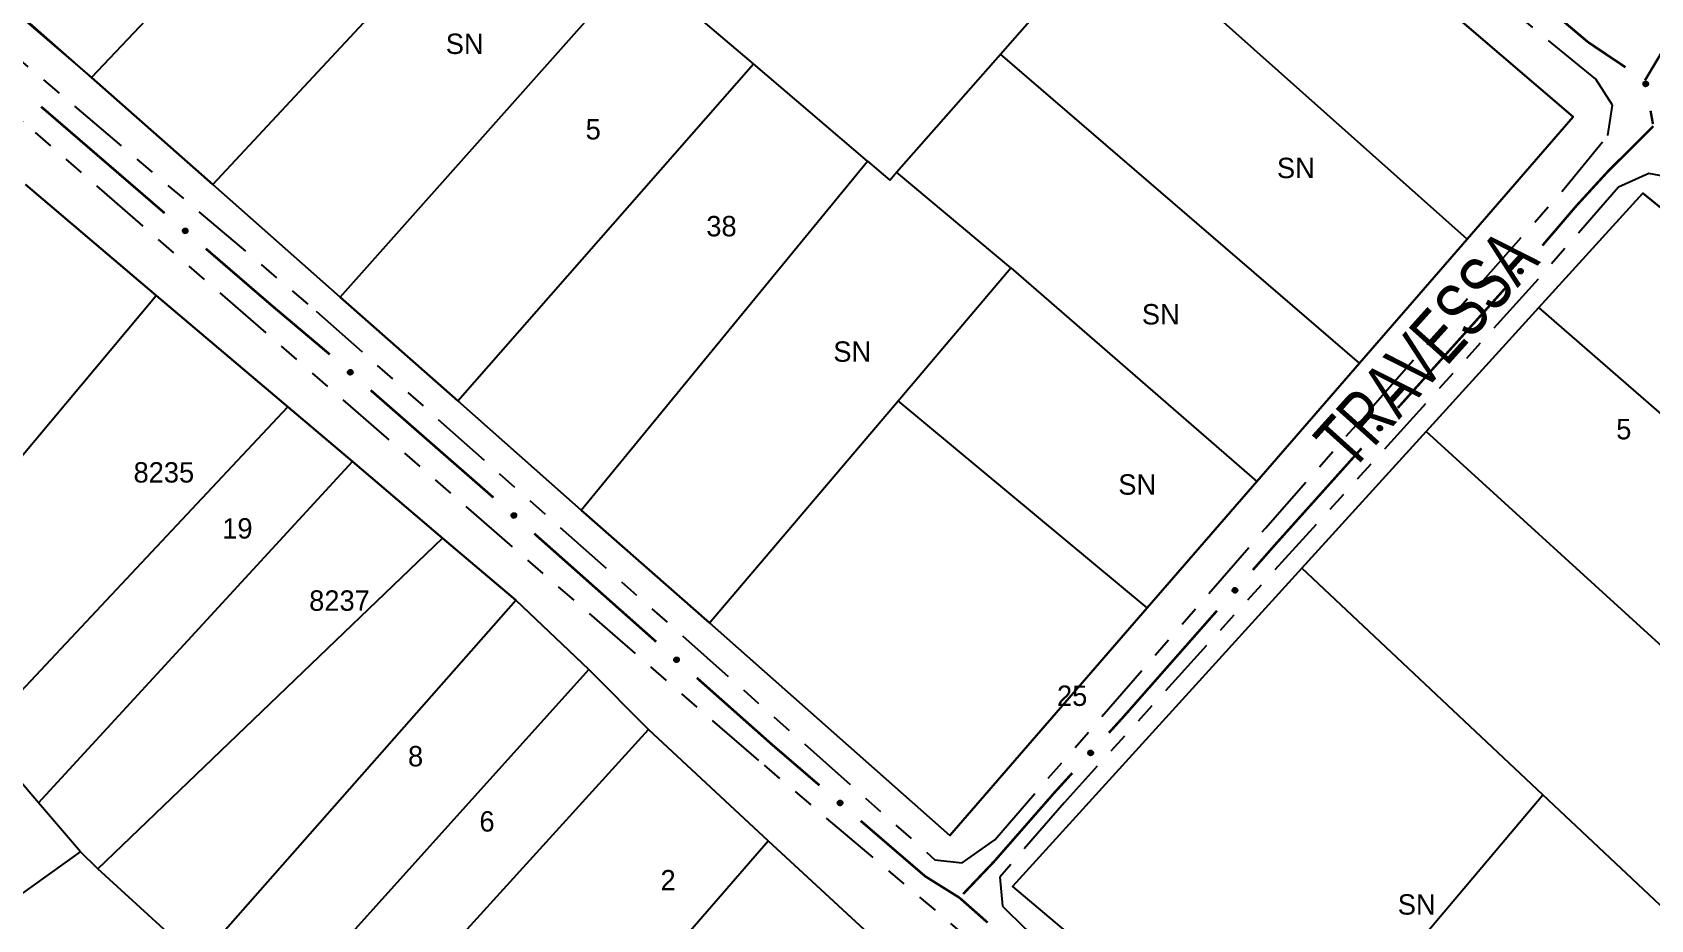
# Model space of a CAD drawing. Extents: x 204373 to 205952, y 4873300 to 4875179.
# Drawn here: x 205311.9 to 205431, y 4874235.3 to 4874300.6 of the extents above; entities that cross this region are included whole.
import ezdxf
from ezdxf.enums import TextEntityAlignment as Align

# ---------------------------------------------------------------- set-up
doc = ezdxf.new("R2010")
doc.units = 0
doc.header["$LTSCALE"] = 1.5
doc.header["$MEASUREMENT"] = 0
doc.linetypes.add('TRACO_25', pattern=[8, 3, -1, 1, -1, 1, -1])
for name, color, linetype in [('CD_MALHA_LOTES', 7, 'CONTINUOUS'), ('RU-QUADRA', 220, 'CONTINUOUS'), ('SV-EIXO-RUA-N-PAV', 6, 'CONTINUOUS'), ('SV-RUA-NAO-PAV', 7, 'CONTINUOUS'), ('SV-TXT-RUA-N-PAV', 7, 'CONTINUOUS'), ('Th_NmrPort', 1, 'CONTINUOUS')]:
    doc.layers.add(name, color=color, linetype=linetype)
doc.styles.add('ARIAL', font='ARIAL.SHX')

msp = doc.modelspace()

# ---------------------------------------------------------------- linework, layer by layer
at = {"layer": 'CD_MALHA_LOTES', "linetype": 'Continuous', "flags": 128}
for points in [[(205338.779874, 4874321.130098), (205316.221622, 4874297.287807)], [(205398.898314, 4874317.000835), (205425.275432, 4874294.390285), (205417.467213, 4874285.393532)], [(205325.137606, 4874289.418698), (205347.354293, 4874313.262847)], [(205383.113602, 4874299.017059), (205391.483737, 4874308.551869)], [(205417.467213, 4874285.393532), (205391.483737, 4874308.551869)], [(205316.221622, 4874297.287807), (205306.732393, 4874305.662854)], [(205334.530069, 4874281.129057), (205356.302621, 4874305.64603)], [(205364.939589, 4874298.294243), (205356.302621, 4874305.64603)], [(205375.477207, 4874290.318086), (205383.113602, 4874299.017059)], [(205409.547953, 4874276.268835), (205383.113602, 4874299.017059)], [(205343.171251, 4874273.502484), (205364.939589, 4874298.294243)], [(205373.335523, 4874291.147624), (205364.939589, 4874298.294243)], [(205325.137606, 4874289.418698), (205316.221622, 4874297.287807)], [(205352.266904, 4874265.448081), (205373.335523, 4874291.147624)], [(205373.335523, 4874291.147624), (205374.978066, 4874289.749491)], [(205374.978066, 4874289.749491), (205375.477207, 4874290.318086)], [(205383.883971, 4874283.296578), (205375.477207, 4874290.318086)], [(205311.355169, 4874289.412739), (205320.988712, 4874281.25119)], [(205334.530069, 4874281.129057), (205325.137606, 4874289.418698)], [(205422.733798, 4874280.362642), (205430.390427, 4874288.786116)], [(205430.390427, 4874288.786116), (205446.339677, 4874275.775341)], [(205417.467213, 4874285.393532), (205409.547953, 4874276.268835)], [(205375.596839, 4874273.506713), (205383.883971, 4874283.296578)], [(205383.883971, 4874283.296578), (205401.993611, 4874267.564603)], [(205300.893112, 4874257.269466), (205320.988712, 4874281.25119)], [(205320.988712, 4874281.25119), (205330.665301, 4874273.053172)], [(205343.171251, 4874273.502484), (205334.530069, 4874281.129057)], [(205414.438543, 4874271.23658), (205422.733798, 4874280.362642)], [(205438.574223, 4874266.599825), (205422.733798, 4874280.362642)], [(205409.547953, 4874276.268835), (205401.993611, 4874267.564603)], [(205308.026889, 4874248.938638), (205330.665301, 4874273.053172)], [(205330.665301, 4874273.053172), (205335.417503, 4874269.0271)], [(205352.266904, 4874265.448081), (205343.171251, 4874273.502484)], [(205361.691634, 4874257.156682), (205375.596839, 4874273.506713)], [(205393.921197, 4874258.26344), (205375.596839, 4874273.506713)], [(205405.302854, 4874261.185912), (205414.438543, 4874271.23658)], [(205432.979421, 4874254.376309), (205414.438543, 4874271.23658)], [(205312.315834, 4874243.930006), (205335.417503, 4874269.0271)], [(205335.417503, 4874269.0271), (205342.050094, 4874263.407961)], [(205401.993611, 4874267.564603), (205393.921197, 4874258.26344)], [(205361.691634, 4874257.156682), (205352.266904, 4874265.448081)], [(205316.685948, 4874239.07418), (205342.050094, 4874263.407961)], [(205342.050094, 4874263.407961), (205347.461027, 4874258.823812)], [(205405.302854, 4874261.185912), (205384.007155, 4874237.757355)], [(205423.035667, 4874244.511435), (205405.302854, 4874261.185912)], [(205324.058818, 4874232.318203), (205347.461027, 4874258.823812)], [(205347.461027, 4874258.823812), (205352.819188, 4874253.740429)], [(205393.921197, 4874258.26344), (205379.39787, 4874241.529433), (205361.691634, 4874257.156682)], [(205329.233176, 4874227.533693), (205352.819188, 4874253.740429)], [(205352.819188, 4874253.740429), (205357.215628, 4874249.309642)], [(205333.697583, 4874223.405646), (205357.215628, 4874249.309642)], [(205357.215628, 4874249.309642), (205366.008507, 4874241.135012)], [(205312.315834, 4874243.930006), (205309.829691, 4874246.833325)], [(205403.486525, 4874221.331145), (205423.035667, 4874244.511435)], [(205432.513536, 4874235.599228), (205423.035667, 4874244.511435)], [(205315.415102, 4874240.310679), (205312.315834, 4874243.930006)], [(205343.105404, 4874214.706633), (205366.008507, 4874241.135012)], [(205366.008507, 4874241.135012), (205384.04078, 4874224.476626)], [(205288.486541, 4874221.024703), (205315.415102, 4874240.310679)], [(205316.685948, 4874239.07418), (205315.415102, 4874240.310679)], [(205322.110317, 4874234.119899), (205316.685948, 4874239.07418)], [(205384.007155, 4874237.757355), (205403.486525, 4874221.331145)]]:
    msp.add_lwpolyline(points, dxfattribs=at)
at = {"layer": 'RU-QUADRA', "linetype": 'Continuous', "flags": 128}
for points in [[(205306.603703, 4874305.528191), (205316.221622, 4874297.287807), (205325.137606, 4874289.418698), (205334.530069, 4874281.129057), (205343.171251, 4874273.502484), (205352.266904, 4874265.448081), (205361.691634, 4874257.156682), (205379.39787, 4874241.529433), (205393.921197, 4874258.26344), (205401.993611, 4874267.564603), (205409.547953, 4874276.268835), (205417.467213, 4874285.393532), (205425.275432, 4874294.390285), (205398.898314, 4874317.000835), (205378.01354, 4874334.903331), (205353.550916, 4874355.872771), (205334.031047, 4874372.605265), (205320.658679, 4874384.068102), (205307.035437, 4874379.838561)], [(205384.04078, 4874224.476626), (205366.008507, 4874241.135012), (205357.215628, 4874249.309642), (205352.819188, 4874253.740429), (205347.461027, 4874258.823812), (205342.050094, 4874263.407961), (205335.417503, 4874269.0271), (205330.665301, 4874273.053172), (205320.988712, 4874281.25119), (205311.355169, 4874289.412739)]]:
    msp.add_lwpolyline(points, dxfattribs=at)
msp.add_lwpolyline([(205510.289089, 4874220.050149), (205485.82577, 4874241.694844), (205477.194549, 4874249.331589), (205471.980414, 4874253.94496), (205464.498904, 4874260.564463), (205458.742791, 4874265.657365), (205446.339677, 4874275.775341), (205430.390427, 4874288.786116), (205422.733798, 4874280.362642), (205414.438543, 4874271.23658), (205405.302854, 4874261.185912), (205384.007155, 4874237.757355), (205403.486525, 4874221.331145), (205413.036014, 4874213.278426), (205419.418702, 4874207.62716), (205428.307306, 4874199.757143), (205437.047907, 4874192.018169), (205463.981199, 4874168.171291), (205471.883533, 4874176.589562), (205480.151688, 4874185.397539), (205488.558932, 4874194.722405), (205497.147994, 4874204.248934), (205504.816006, 4874213.469163)], close=True, dxfattribs=at)
at = {"layer": 'SV-EIXO-RUA-N-PAV', "const_width": 0.18}
for points in [[(205419.728139, 4874305.492742), (205425.844721, 4874300.336442)], [(205425.844721, 4874300.336442), (205426.373047, 4874299.891062)], [(205432.483743, 4874300.323585), (205430.735793, 4874297.386845)], [(205426.373047, 4874299.891062), (205429.121128, 4874298.047837)], [(205430.735793, 4874297.386845), (205430.556276, 4874297.085238)], [(205312.504644, 4874295.144341), (205312.753886, 4874294.940021)], [(205312.753886, 4874294.940021), (205321.598988, 4874287.315509)], [(205430.96269, 4874294.84996), (205431.141575, 4874293.86609)], [(205431.168456, 4874293.718248), (205428.338208, 4874290.891643)], [(205428.338208, 4874290.891643), (205427.789207, 4874290.343349)], [(205427.789207, 4874290.343349), (205425.610607, 4874287.966694)], [(205425.494101, 4874287.839597), (205423.006616, 4874284.930504)], [(205425.610607, 4874287.966694), (205425.494101, 4874287.839597)], [(205324.628725, 4874284.703864), (205329.173331, 4874280.786396)], [(205420.379825, 4874281.914247), (205412.365129, 4874272.983141)], [(205329.173331, 4874280.786396), (205329.457959, 4874280.541046)], [(205329.457959, 4874280.541046), (205332.993025, 4874277.559983)], [(205332.993025, 4874277.559983), (205333.689237, 4874276.972879)], [(205333.689237, 4874276.972879), (205333.75645, 4874276.914107)], [(205336.767624, 4874274.28108), (205345.801146, 4874266.382)], [(205409.693563, 4874270.006106), (205403.682541, 4874263.307777)], [(205348.802533, 4874263.737861), (205357.778833, 4874255.773814)], [(205403.682541, 4874263.307777), (205403.44717, 4874263.045494)], [(205403.44717, 4874263.045494), (205401.696529, 4874261.059292)], [(205399.051648, 4874258.058525), (205392.439446, 4874250.556607)], [(205360.770933, 4874253.119132), (205366.007107, 4874248.473438)], [(205392.075961, 4874250.144214), (205391.099046, 4874249.07232)], [(205392.439446, 4874250.556607), (205392.075961, 4874250.144214)], [(205366.007107, 4874248.473438), (205366.307966, 4874248.206507)], [(205366.307966, 4874248.206507), (205369.794044, 4874245.208676)], [(205387.731028, 4874245.376856), (205387.068457, 4874244.649868)], [(205388.404631, 4874246.115949), (205387.731028, 4874245.376856)], [(205387.068457, 4874244.649868), (205383.106644, 4874240.122082)], [(205372.826868, 4874242.600616), (205377.376105, 4874238.688527)], [(205382.68689, 4874239.642364), (205380.367806, 4874237.207473)], [(205383.106644, 4874240.122082), (205382.68689, 4874239.642364)], [(205377.376105, 4874238.688527), (205377.580847, 4874238.512461)], [(205377.580847, 4874238.512461), (205379.895853, 4874237.065582)], [(205379.895853, 4874237.065582), (205380.106983, 4874236.933626)], [(205380.106983, 4874236.933626), (205382.168803, 4874235.112351)]]:
    msp.add_lwpolyline(points, dxfattribs=at)
at = {"layer": 'SV-EIXO-RUA-N-PAV'}
for points in [[(205430.687522, 4874296.978754), (205430.728124, 4874296.951488), (205430.757444, 4874296.919751), (205430.77428, 4874296.886242), (205430.781437, 4874296.852752), (205430.784899, 4874296.817665), (205430.780585, 4874296.781521), (205430.766911, 4874296.742465), (205430.739845, 4874296.701543), (205430.705359, 4874296.673644), (205430.673391, 4874296.655381), (205430.638899, 4874296.645908), (205430.604758, 4874296.643115), (205430.567361, 4874296.648838), (205430.527917, 4874296.663082), (205430.487427, 4874296.691294), (205430.458895, 4874296.722605), (205430.443462, 4874296.755444), (205430.434158, 4874296.79018), (205430.431053, 4874296.826043), (205430.435492, 4874296.861499), (205430.449905, 4874296.901187), (205430.478279, 4874296.940781), (205430.509184, 4874296.969595), (205430.541797, 4874296.985485), (205430.576201, 4874296.993875), (205430.611351, 4874296.997775), (205430.647865, 4874296.994952), (205430.687522, 4874296.978754)], [(205323.076901, 4874286.186876), (205323.125619, 4874286.191181), (205323.168371, 4874286.18492), (205323.202525, 4874286.169434), (205323.229137, 4874286.14788), (205323.25388, 4874286.122763), (205323.273238, 4874286.091936), (205323.287145, 4874286.052962), (205323.291807, 4874286.004121), (205323.282514, 4874285.960748), (205323.269123, 4874285.926452), (205323.248246, 4874285.897408), (205323.223443, 4874285.87378), (205323.190757, 4874285.854731), (205323.151123, 4874285.841023), (205323.101898, 4874285.837524), (205323.060028, 4874285.84395), (205323.027386, 4874285.859796), (205322.99832, 4874285.88097), (205322.973367, 4874285.906915), (205322.954539, 4874285.937285), (205322.94081, 4874285.977215), (205322.938, 4874286.025846), (205322.943932, 4874286.06768), (205322.959316, 4874286.100535), (205322.980806, 4874286.128682), (205323.005696, 4874286.153804), (205323.035874, 4874286.174554), (205323.076901, 4874286.186876)], [(205421.56862, 4874283.074152), (205421.571953, 4874283.025357), (205421.56484, 4874282.982739), (205421.548676, 4874282.948901), (205421.526595, 4874282.922724), (205421.500989, 4874282.898487), (205421.469783, 4874282.879748), (205421.430539, 4874282.866621), (205421.381615, 4874282.862934), (205421.338436, 4874282.873091), (205421.304413, 4874282.887163), (205421.275791, 4874282.908615), (205421.252664, 4874282.933885), (205421.23427, 4874282.966944), (205421.221356, 4874283.006844), (205421.218839, 4874283.056129), (205421.2261, 4874283.097862), (205421.242594, 4874283.130182), (205421.264343, 4874283.158819), (205421.290781, 4874283.18325), (205421.32152, 4874283.201468), (205421.361716, 4874283.214399), (205421.410393, 4874283.216238), (205421.4521, 4874283.209472), (205421.484642, 4874283.193436), (205421.512355, 4874283.171389), (205421.536976, 4874283.146002), (205421.557119, 4874283.115417), (205421.56862, 4874283.074152)], [(205335.226336, 4874275.77504), (205335.275084, 4874275.779001), (205335.31779, 4874275.772436), (205335.351833, 4874275.756709), (205335.378293, 4874275.734968), (205335.402857, 4874275.709676), (205335.421996, 4874275.678713), (205335.435627, 4874275.639642), (205335.439943, 4874275.590769), (205335.430343, 4874275.547462), (205335.41671, 4874275.513262), (205335.395628, 4874275.484366), (205335.370659, 4874275.460915), (205335.337838, 4874275.442098), (205335.298109, 4874275.428671), (205335.24886, 4874275.42552), (205335.207036, 4874275.432243), (205335.174508, 4874275.448319), (205335.145592, 4874275.469698), (205335.120824, 4874275.495819), (205335.102211, 4874275.526322), (205335.088764, 4874275.566348), (205335.086299, 4874275.614997), (205335.092527, 4874275.656788), (205335.108143, 4874275.689534), (205335.129832, 4874275.717528), (205335.154899, 4874275.742473), (205335.185223, 4874275.763009), (205335.226336, 4874275.77504)], [(205411.207237, 4874271.528037), (205411.21057, 4874271.479242), (205411.203457, 4874271.436624), (205411.187293, 4874271.402786), (205411.165212, 4874271.376609), (205411.139607, 4874271.352373), (205411.1084, 4874271.333633), (205411.069156, 4874271.320506), (205411.020232, 4874271.316819), (205410.977053, 4874271.326976), (205410.94303, 4874271.341048), (205410.914408, 4874271.362501), (205410.891281, 4874271.38777), (205410.872887, 4874271.420829), (205410.859973, 4874271.460729), (205410.857456, 4874271.510014), (205410.864717, 4874271.551748), (205410.881211, 4874271.584067), (205410.90296, 4874271.612705), (205410.929398, 4874271.637135), (205410.960137, 4874271.655353), (205411.000333, 4874271.668284), (205411.04901, 4874271.670123), (205411.090717, 4874271.663357), (205411.12326, 4874271.647321), (205411.150972, 4874271.625274), (205411.175593, 4874271.599887), (205411.195736, 4874271.569302), (205411.207237, 4874271.528037)], [(205347.272064, 4874265.242902), (205347.320839, 4874265.246511), (205347.363497, 4874265.239638), (205347.397426, 4874265.223666), (205347.423727, 4874265.201734), (205347.448108, 4874265.176266), (205347.467024, 4874265.145165), (205347.480373, 4874265.105997), (205347.484336, 4874265.057094), (205347.474424, 4874265.013858), (205347.460545, 4874264.979757), (205347.439254, 4874264.951014), (205347.414116, 4874264.927744), (205347.381161, 4874264.909164), (205347.341336, 4874264.896024), (205347.292066, 4874264.893228), (205347.250291, 4874264.900253), (205347.217879, 4874264.916563), (205347.189119, 4874264.93815), (205347.16454, 4874264.96445), (205347.146147, 4874264.995085), (205347.13299, 4874265.035207), (205347.130875, 4874265.083873), (205347.137405, 4874265.125618), (205347.153257, 4874265.158251), (205347.175147, 4874265.186087), (205347.200394, 4874265.210851), (205347.230865, 4874265.231168), (205347.272064, 4874265.242902)], [(205400.551675, 4874259.593909), (205400.555443, 4874259.545146), (205400.54871, 4874259.502466), (205400.532849, 4874259.468485), (205400.511003, 4874259.442112), (205400.485615, 4874259.417648), (205400.454576, 4874259.39863), (205400.415452, 4874259.385154), (205400.366562, 4874259.38103), (205400.323294, 4874259.390801), (205400.289148, 4874259.404569), (205400.260335, 4874259.425765), (205400.236983, 4874259.450827), (205400.218295, 4874259.483721), (205400.205025, 4874259.523503), (205400.202068, 4874259.572764), (205400.208956, 4874259.614561), (205400.225161, 4874259.647026), (205400.246653, 4874259.675857), (205400.272872, 4874259.700522), (205400.303448, 4874259.719014), (205400.343526, 4874259.732303), (205400.392185, 4874259.734577), (205400.433951, 4874259.728183), (205400.466635, 4874259.712439), (205400.494543, 4874259.69064), (205400.51939, 4874259.665474), (205400.539806, 4874259.635069), (205400.551675, 4874259.593909)], [(205359.240463, 4874254.624173), (205359.289238, 4874254.627781), (205359.331896, 4874254.620909), (205359.365825, 4874254.604937), (205359.392127, 4874254.583005), (205359.416508, 4874254.557537), (205359.435424, 4874254.526436), (205359.448772, 4874254.487268), (205359.452736, 4874254.438365), (205359.442823, 4874254.395129), (205359.428944, 4874254.361028), (205359.407654, 4874254.332285), (205359.382516, 4874254.309015), (205359.349561, 4874254.290434), (205359.309735, 4874254.277294), (205359.260465, 4874254.274499), (205359.218691, 4874254.281523), (205359.186279, 4874254.297834), (205359.157519, 4874254.319421), (205359.132939, 4874254.34572), (205359.114547, 4874254.376356), (205359.101389, 4874254.416478), (205359.099275, 4874254.465144), (205359.105805, 4874254.506889), (205359.121656, 4874254.539521), (205359.143546, 4874254.567358), (205359.168793, 4874254.592122), (205359.199265, 4874254.612438), (205359.240463, 4874254.624173)], [(205389.929982, 4874247.626177), (205389.932939, 4874247.577358), (205389.925497, 4874247.534796), (205389.909073, 4874247.501083), (205389.886792, 4874247.475077), (205389.861, 4874247.451039), (205389.82965, 4874247.43254), (205389.790306, 4874247.419716), (205389.741355, 4874247.416406), (205389.698255, 4874247.426895), (205389.664342, 4874247.441228), (205389.635887, 4874247.462901), (205389.612954, 4874247.488347), (205389.594816, 4874247.521548), (205389.582209, 4874247.561545), (205389.580072, 4874247.610848), (205389.587654, 4874247.652525), (205389.604396, 4874247.684716), (205389.626365, 4874247.713185), (205389.652991, 4874247.737411), (205389.683869, 4874247.755393), (205389.724164, 4874247.768013), (205389.772854, 4874247.769477), (205389.814507, 4874247.76239), (205389.846925, 4874247.746104), (205389.874467, 4874247.723844), (205389.898892, 4874247.698269), (205389.918799, 4874247.667529), (205389.929982, 4874247.626177)], [(205371.273291, 4874244.081792), (205371.322004, 4874244.086155), (205371.364763, 4874244.079943), (205371.398935, 4874244.064498), (205371.425573, 4874244.042976), (205371.450345, 4874244.017888), (205371.46974, 4874243.987084), (205371.483693, 4874243.948127), (205371.488413, 4874243.899291), (205371.479171, 4874243.855907), (205371.465821, 4874243.821595), (205371.444978, 4874243.792526), (205371.420204, 4874243.76887), (205371.38754, 4874243.749781), (205371.347922, 4874243.736027), (205371.298702, 4874243.732469), (205371.256824, 4874243.738846), (205371.224163, 4874243.754654), (205371.195072, 4874243.775793), (205371.170089, 4874243.801708), (205371.151225, 4874243.832056), (205371.137448, 4874243.87197), (205371.13458, 4874243.920597), (205371.140463, 4874243.962438), (205371.155808, 4874243.995312), (205371.177264, 4874244.023484), (205371.202125, 4874244.048636), (205371.232278, 4874244.069421), (205371.273291, 4874244.081792)]]:
    msp.add_lwpolyline(points, close=True, dxfattribs=at)
for points in [[(205430.431053, 4874296.826043), (205430.458895, 4874296.722605)], [(205430.434674, 4874296.839614), (205430.471532, 4874296.713174)], [(205430.435492, 4874296.861499), (205430.487427, 4874296.691294)], [(205430.446024, 4874296.87635), (205430.505827, 4874296.684737)], [(205430.449905, 4874296.901187), (205430.527917, 4874296.663082)], [(205430.466284, 4874296.91748), (205430.546591, 4874296.658863)], [(205430.478279, 4874296.940781), (205430.567361, 4874296.648838)], [(205430.493134, 4874296.952874), (205430.584181, 4874296.650442)], [(205430.509184, 4874296.969595), (205430.604758, 4874296.643115)], [(205430.525355, 4874296.973988), (205430.620795, 4874296.647391)], [(205430.541797, 4874296.985485), (205430.638899, 4874296.645908)], [(205430.559039, 4874296.987047), (205430.653259, 4874296.651907)], [(205430.576201, 4874296.993875), (205430.673391, 4874296.655381)], [(205430.595531, 4874296.992295), (205430.690239, 4874296.669725)], [(205430.611351, 4874296.997775), (205430.705359, 4874296.673644)], [(205430.630315, 4874296.991684), (205430.722216, 4874296.692182)], [(205430.647865, 4874296.994952), (205430.739845, 4874296.701543)], [(205430.666074, 4874296.985704), (205430.750897, 4874296.725135)], [(205430.687522, 4874296.978754), (205430.766911, 4874296.742465)], [(205430.709035, 4874296.963003), (205430.772011, 4874296.769193)], [(205430.728124, 4874296.951488), (205430.780585, 4874296.781521)], [(205430.744916, 4874296.933468), (205430.780188, 4874296.808126)], [(205430.757444, 4874296.919751), (205430.784899, 4874296.817665)], [(205322.938, 4874286.025846), (205323.190757, 4874285.854731)], [(205322.94081, 4874285.977215), (205323.151123, 4874285.841023)], [(205322.941956, 4874286.044587), (205323.202833, 4874285.866549)], [(205322.943312, 4874286.000182), (205323.1683, 4874285.849477)], [(205322.943932, 4874286.06768), (205323.223443, 4874285.87378)], [(205322.953399, 4874285.955457), (205323.120332, 4874285.843987)], [(205322.953751, 4874286.081259), (205323.233231, 4874285.887185)], [(205322.954539, 4874285.937285), (205323.101898, 4874285.837524)], [(205322.959316, 4874286.100535), (205323.248246, 4874285.897408)], [(205322.967656, 4874285.919748), (205323.075784, 4874285.844556)], [(205322.971747, 4874286.112585), (205323.255647, 4874285.911099)], [(205322.980806, 4874286.128682), (205323.269123, 4874285.926452)], [(205322.996835, 4874286.1396), (205323.273215, 4874285.948198)], [(205323.005696, 4874286.153804), (205323.282514, 4874285.960748)], [(205323.024275, 4874286.160984), (205323.283976, 4874285.985761)], [(205323.035874, 4874286.174554), (205323.291807, 4874286.004121)], [(205323.05585, 4874286.178804), (205323.285578, 4874286.029418)], [(205323.076901, 4874286.186876), (205323.287145, 4874286.052962)], [(205323.103533, 4874286.188143), (205323.274315, 4874286.076959)], [(205323.125619, 4874286.191181), (205323.273238, 4874286.091936)], [(205323.150005, 4874286.187717), (205323.256209, 4874286.112382)], [(205323.168371, 4874286.18492), (205323.25388, 4874286.122763)], [(205322.973367, 4874285.906915), (205323.060028, 4874285.84395)], [(205421.32152, 4874283.201468), (205421.218839, 4874283.056129)], [(205421.361716, 4874283.214399), (205421.221356, 4874283.006844)], [(205421.339711, 4874283.202246), (205421.224933, 4874283.03757)], [(205421.290781, 4874283.18325), (205421.2261, 4874283.097862)], [(205421.303725, 4874283.188704), (205421.22639, 4874283.082097)], [(205421.384628, 4874283.211439), (205421.229465, 4874282.989501)], [(205421.410393, 4874283.216238), (205421.23427, 4874282.966944)], [(205421.429052, 4874283.211909), (205421.245845, 4874282.954635)], [(205421.4521, 4874283.209472), (205421.252664, 4874282.933885)], [(205421.465481, 4874283.199385), (205421.26587, 4874282.923831)], [(205421.484642, 4874283.193436), (205421.275791, 4874282.908615)], [(205421.496442, 4874283.180767), (205421.289332, 4874282.900943)], [(205421.512355, 4874283.171389), (205421.304413, 4874282.887163)], [(205421.522951, 4874283.155145), (205421.326074, 4874282.882638)], [(205421.536976, 4874283.146002), (205421.338436, 4874282.873091)], [(205421.543783, 4874283.127283), (205421.363415, 4874282.87113)], [(205421.557119, 4874283.115417), (205421.381615, 4874282.862934)], [(205421.56097, 4874283.09536), (205421.407031, 4874282.868657)], [(205421.56862, 4874283.074152), (205421.430539, 4874282.866621)], [(205421.569356, 4874283.047499), (205421.454787, 4874282.87897)], [(205421.571953, 4874283.025357), (205421.469783, 4874282.879748)], [(205421.568003, 4874283.001045), (205421.490564, 4874282.896365)], [(205421.56484, 4874282.982739), (205421.500989, 4874282.898487)], [(205335.086299, 4874275.614997), (205335.337838, 4874275.442098)], [(205335.088764, 4874275.566348), (205335.298109, 4874275.428671)], [(205335.090387, 4874275.63371), (205335.349998, 4874275.45383)], [(205335.091429, 4874275.589297), (205335.315345, 4874275.437003)], [(205335.092527, 4874275.656788), (205335.370659, 4874275.460915)], [(205335.101199, 4874275.544501), (205335.267339, 4874275.431853)], [(205335.102211, 4874275.526322), (205335.24886, 4874275.42552)], [(205335.102442, 4874275.670298), (205335.380541, 4874275.47425)], [(205335.108143, 4874275.689534), (205335.395628, 4874275.484366)], [(205335.115203, 4874275.508692), (205335.222796, 4874275.432736)], [(205335.120659, 4874275.701496), (205335.403126, 4874275.498004)], [(205335.120824, 4874275.495819), (205335.207036, 4874275.432243)], [(205335.129832, 4874275.717528), (205335.41671, 4874275.513262)], [(205335.145938, 4874275.728332), (205335.420956, 4874275.534979)], [(205335.154899, 4874275.742473), (205335.430343, 4874275.547462)], [(205335.173529, 4874275.749521), (205335.431983, 4874275.572465)], [(205335.185223, 4874275.763009), (205335.439943, 4874275.590769)], [(205335.205229, 4874275.767117), (205335.433894, 4874275.616109)], [(205335.226336, 4874275.77504), (205335.435627, 4874275.639642)], [(205335.252977, 4874275.776119), (205335.422967, 4874275.663728)], [(205335.275084, 4874275.779001), (205335.421996, 4874275.678713)], [(205335.299445, 4874275.775364), (205335.405113, 4874275.699279)], [(205335.31779, 4874275.772436), (205335.402857, 4874275.709676)], [(205410.960137, 4874271.655353), (205410.857456, 4874271.510014)], [(205411.000333, 4874271.668284), (205410.859973, 4874271.460729)], [(205410.978328, 4874271.656131), (205410.86355, 4874271.491455)], [(205410.929398, 4874271.637135), (205410.864717, 4874271.551748)], [(205410.942342, 4874271.64259), (205410.865007, 4874271.535982)], [(205411.023245, 4874271.665324), (205410.868082, 4874271.443387)], [(205411.04901, 4874271.670123), (205410.872887, 4874271.420829)], [(205411.067669, 4874271.665794), (205410.884462, 4874271.40852)], [(205411.090717, 4874271.663357), (205410.891281, 4874271.38777)], [(205411.104098, 4874271.65327), (205410.904487, 4874271.377716)], [(205411.12326, 4874271.647321), (205410.914408, 4874271.362501)], [(205411.135059, 4874271.634652), (205410.927949, 4874271.354828)], [(205411.150972, 4874271.625274), (205410.94303, 4874271.341048)], [(205411.161568, 4874271.60903), (205410.964691, 4874271.336523)], [(205411.175593, 4874271.599887), (205410.977053, 4874271.326976)], [(205411.1824, 4874271.581169), (205411.002032, 4874271.325015)], [(205411.195736, 4874271.569302), (205411.020232, 4874271.316819)], [(205411.199587, 4874271.549245), (205411.045648, 4874271.322542)], [(205411.207237, 4874271.528037), (205411.069156, 4874271.320506)], [(205411.207973, 4874271.501385), (205411.093404, 4874271.332855)], [(205411.21057, 4874271.479242), (205411.1084, 4874271.333633)], [(205411.20662, 4874271.45493), (205411.129181, 4874271.35025)], [(205411.203457, 4874271.436624), (205411.139607, 4874271.352373)], [(205347.130875, 4874265.083873), (205347.381161, 4874264.909164)], [(205347.13299, 4874265.035207), (205347.341336, 4874264.896024)], [(205347.135099, 4874265.102556), (205347.393405, 4874264.920808)], [(205347.13582, 4874265.058136), (205347.358632, 4874264.904231)], [(205347.137405, 4874265.125618), (205347.414116, 4874264.927744)], [(205347.145267, 4874265.013271), (205347.310589, 4874264.899427)], [(205347.146147, 4874264.995085), (205347.292066, 4874264.893228)], [(205347.147417, 4874265.139056), (205347.424095, 4874264.941007)], [(205347.153257, 4874265.158251), (205347.439254, 4874264.951014)], [(205347.159012, 4874264.977363), (205347.266055, 4874264.900633)], [(205347.16454, 4874264.96445), (205347.250291, 4874264.900253)], [(205347.165859, 4874265.170122), (205347.44685, 4874264.964598)], [(205347.175147, 4874265.186087), (205347.460545, 4874264.979757)], [(205347.19133, 4874265.196775), (205347.464947, 4874265.001443)], [(205347.200394, 4874265.210851), (205347.474424, 4874265.013858)], [(205347.219074, 4874265.217765), (205347.476244, 4874265.038848)], [(205347.230865, 4874265.231168), (205347.484336, 4874265.057094)], [(205347.2509, 4874265.235132), (205347.47847, 4874265.082477)], [(205347.272064, 4874265.242902), (205347.480373, 4874265.105997)], [(205347.298712, 4874265.243788), (205347.467887, 4874265.130174)], [(205347.320839, 4874265.246511), (205347.467024, 4874265.145165)], [(205347.345173, 4874265.242698), (205347.45029, 4874265.165853)], [(205347.363497, 4874265.239638), (205347.448108, 4874265.176266)], [(205400.303448, 4874259.719014), (205400.202068, 4874259.572764)], [(205400.343526, 4874259.732303), (205400.205025, 4874259.523503)], [(205400.321631, 4874259.719954), (205400.208328, 4874259.55426)], [(205400.366464, 4874259.729548), (205400.213289, 4874259.506234)], [(205400.392185, 4874259.734577), (205400.218295, 4874259.483721)], [(205400.410882, 4874259.730414), (205400.229979, 4874259.471515)], [(205400.433951, 4874259.728183), (205400.236983, 4874259.450827)], [(205400.447421, 4874259.718216), (205400.250278, 4874259.440891)], [(205400.466635, 4874259.712439), (205400.260335, 4874259.425765)], [(205400.272872, 4874259.700522), (205400.208956, 4874259.614561)], [(205400.285767, 4874259.706092), (205400.209387, 4874259.598799)], [(205400.478548, 4874259.699876), (205400.273944, 4874259.418214)], [(205400.494543, 4874259.69064), (205400.289148, 4874259.404569)], [(205400.505284, 4874259.674491), (205400.310848, 4874259.400238)], [(205400.51939, 4874259.665474), (205400.323294, 4874259.390801)], [(205400.526364, 4874259.646817), (205400.34829, 4874259.389063)], [(205400.539806, 4874259.635069), (205400.366562, 4874259.38103)], [(205400.543835, 4874259.615048), (205400.391926, 4874259.38698)], [(205400.551675, 4874259.593909), (205400.415452, 4874259.385154)], [(205400.552648, 4874259.567264), (205400.439588, 4874259.397719)], [(205400.555443, 4874259.545146), (205400.454576, 4874259.39863)], [(205400.55171, 4874259.5208), (205400.475209, 4874259.415433)], [(205400.54871, 4874259.502466), (205400.485615, 4874259.417648)], [(205359.099275, 4874254.465144), (205359.349561, 4874254.290434)], [(205359.101389, 4874254.416478), (205359.309735, 4874254.277294)], [(205359.103499, 4874254.483827), (205359.361804, 4874254.302078)], [(205359.10422, 4874254.439407), (205359.327031, 4874254.285502)], [(205359.105805, 4874254.506889), (205359.382516, 4874254.309015)], [(205359.113667, 4874254.394542), (205359.278989, 4874254.280698)], [(205359.114547, 4874254.376356), (205359.260465, 4874254.274499)], [(205359.115816, 4874254.520326), (205359.392495, 4874254.322277)], [(205359.121656, 4874254.539521), (205359.407654, 4874254.332285)], [(205359.127411, 4874254.358633), (205359.234454, 4874254.281903)], [(205359.132939, 4874254.34572), (205359.218691, 4874254.281523)], [(205359.134258, 4874254.551393), (205359.415249, 4874254.345869)], [(205359.143546, 4874254.567358), (205359.428944, 4874254.361028)], [(205359.15973, 4874254.578046), (205359.433346, 4874254.382714)], [(205359.168793, 4874254.592122), (205359.442823, 4874254.395129)], [(205359.187473, 4874254.599035), (205359.444643, 4874254.420119)], [(205359.199265, 4874254.612438), (205359.452736, 4874254.438365)], [(205359.219299, 4874254.616402), (205359.446869, 4874254.463748)], [(205359.240463, 4874254.624173), (205359.448772, 4874254.487268)], [(205359.267111, 4874254.625059), (205359.436286, 4874254.511445)], [(205359.289238, 4874254.627781), (205359.435424, 4874254.526436)], [(205359.313572, 4874254.623969), (205359.418689, 4874254.547124)], [(205359.331896, 4874254.620909), (205359.416508, 4874254.557537)], [(205389.683869, 4874247.755393), (205389.580072, 4874247.610848)], [(205389.724164, 4874247.768013), (205389.582209, 4874247.561545)], [(205389.702066, 4874247.75603), (205389.586023, 4874247.592243)], [(205389.652991, 4874247.737411), (205389.587654, 4874247.652525)], [(205389.665976, 4874247.742766), (205389.587823, 4874247.636758)], [(205389.747053, 4874247.764877), (205389.590185, 4874247.544141)], [(205389.772854, 4874247.769477), (205389.594816, 4874247.521548)], [(205389.791478, 4874247.765004), (205389.606296, 4874247.50915)], [(205389.814507, 4874247.76239), (205389.612954, 4874247.488347)], [(205389.82781, 4874247.7522), (205389.626083, 4874247.478192)], [(205389.846925, 4874247.746104), (205389.635887, 4874247.462901)], [(205389.858627, 4874247.733345), (205389.649368, 4874247.455124)], [(205389.874467, 4874247.723844), (205389.664342, 4874247.441228)], [(205389.884938, 4874247.707519), (205389.685968, 4874247.436537)], [(205389.898892, 4874247.698269), (205389.698255, 4874247.426895)], [(205389.905555, 4874247.679498), (205389.723219, 4874247.424741)], [(205389.918799, 4874247.667529), (205389.741355, 4874247.416406)], [(205389.922495, 4874247.647443), (205389.766814, 4874247.421933)], [(205389.929982, 4874247.626177), (205389.790306, 4874247.419716)], [(205389.930512, 4874247.59952), (205389.814648, 4874247.431877)], [(205389.932939, 4874247.577358), (205389.82965, 4874247.43254)], [(205389.928801, 4874247.553077), (205389.850559, 4874247.448997)], [(205389.925497, 4874247.534796), (205389.861, 4874247.451039)], [(205371.13458, 4874243.920597), (205371.38754, 4874243.749781)], [(205371.137448, 4874243.87197), (205371.347922, 4874243.736027)], [(205371.138514, 4874243.939343), (205371.399602, 4874243.761614)], [(205371.139923, 4874243.89494), (205371.365089, 4874243.744501)], [(205371.140463, 4874243.962438), (205371.420204, 4874243.76887)], [(205371.150063, 4874243.850226), (205371.317127, 4874243.738954)], [(205371.150266, 4874243.976029), (205371.429976, 4874243.782285)], [(205371.151225, 4874243.832056), (205371.298702, 4874243.732469)], [(205371.155808, 4874243.995312), (205371.444978, 4874243.792526)], [(205371.164362, 4874243.814534), (205371.272579, 4874243.73947)], [(205371.168225, 4874244.007377), (205371.452363, 4874243.806226)], [(205371.170089, 4874243.801708), (205371.256824, 4874243.738846)], [(205371.177264, 4874244.023484), (205371.465821, 4874243.821595)], [(205371.193281, 4874244.034421), (205371.469887, 4874243.843346)], [(205371.202125, 4874244.048636), (205371.479171, 4874243.855907)], [(205371.220696, 4874244.055837), (205371.480604, 4874243.880922)], [(205371.232278, 4874244.069421), (205371.488413, 4874243.899291)], [(205371.252249, 4874244.073695), (205371.482154, 4874243.92458)], [(205371.273291, 4874244.081792), (205371.483693, 4874243.948127)], [(205371.299922, 4874244.08309), (205371.470835, 4874243.972108)], [(205371.322004, 4874244.086155), (205371.46974, 4874243.987084)], [(205371.346394, 4874244.082719), (205371.452687, 4874244.00751)], [(205371.364763, 4874244.079943), (205371.450345, 4874244.017888)]]:
    msp.add_lwpolyline(points, dxfattribs=at)
at = {"layer": 'SV-RUA-NAO-PAV', "linetype": 'TRACO_25'}
for points in [[(205291.56641, 4874378.101817, 8.812261), (205243.343101, 4874366.327504, 9.381193), (205241.716354, 4874363.577265, 9.381193), (205241.742212, 4874360.926969, 9.282248), (205242.694818, 4874357.401537, 9.133831), (205278.361334, 4874326.221586, 8.564898), (205332.762348, 4874280.089194, 7.674395), (205378.297436, 4874239.732812, 6.53653), (205380.300702, 4874239.507704, 6.53653), (205382.704012, 4874241.207793, 6.561266), (205402.628734, 4874264.134521, 7.25388), (205424.581066, 4874289.08639, 7.476505), (205427.81, 4874293.036696, 7.303352), (205428.159872, 4874295.26193, 7.303352), (205426.932328, 4874297.162192, 7.303352), (205394.822968, 4874323.541461, 7.674395), (205335.337192, 4874375.02466, 8.2928), (205324.191635, 4874384.026124, 8.391746), (205319.734069, 4874385.501474, 8.465954), (205314.625919, 4874385.501685, 8.515427)], [(205422.454801, 4874282.18571, 7.57545), (205387.81132, 4874243.932885, 6.734419), (205383.08046, 4874238.457471, 6.734419), (205383.256404, 4874236.307225, 6.660211), (205384.95963, 4874234.65697, 6.635474), (205410.206261, 4874214.053629, 6.313904), (205447.275831, 4874180.223325, 6.165486), (205463.155151, 4874167.296227, 6.14075), (205464.807818, 4874167.196148, 6.264431), (205466.359963, 4874168.271203, 6.412848), (205492.943884, 4874195.82317, 6.610738), (205511.817568, 4874216.67471, 6.759155), (205512.117052, 4874219.900057, 6.660211), (205510.438472, 4874222.825452, 6.660211), (205482.836936, 4874247.154306, 7.05599), (205433.069385, 4874289.811119, 7.377561), (205430.840699, 4874290.236259, 7.550714), (205428.612452, 4874289.23624, 7.550714)]]:
    msp.add_polyline3d(points, close=True, dxfattribs=at)
msp.add_polyline3d([(205469.869408, 4874155.794668, 6.33864), (205410.383138, 4874208.878046, 6.190223), (205365.324488, 4874247.034163, 6.759155), (205311.198651, 4874294.016638, 8.045438), (205278.363032, 4874320.720973, 8.391746), (205249.283753, 4874346.300027, 9.183304), (205235.307578, 4874358.877007, 9.109096), (205231.250581, 4874360.577365, 9.109096), (205226.517922, 4874360.9276, 9.109096), (205187.133029, 4874351.378169, 9.133831), (205185.305437, 4874350.328128, 9.133831), (205185.306302, 4874347.527816, 9.133831), (205186.383876, 4874344.752462, 9.01015), (205197.75998, 4874318.949117, 8.614371), (205212.9705, 4874282.444421, 8.317536), (205214.949768, 4874278.843938, 8.49069), (205220.360226, 4874272.918053, 8.465954), (205244.254044, 4874254.440005, 8.144383), (205300.258031, 4874206.957396, 7.550714), (205350.977246, 4874163.82549, 6.165486), (205404.877184, 4874118.593219, 5.274983), (205469.597174, 4874064.30949, 5.646026)], dxfattribs=at)

# ---------------------------------------------------------------- texts
at = {"layer": 'SV-TXT-RUA-N-PAV', "style": 'ARIAL', "width": 0.7}
msp.add_text('TRAVESSA', height=4, rotation=48, dxfattribs=at).set_placement((205408.951861, 4874268.219349))
at = {"layer": 'Th_NmrPort', "color": 1}
for s, p in [('SN', (205342.291183, 4874299.774663)), ('5', (205352.587893, 4874293.484604)), ('SN', (205403.467008, 4874290.640028)), ('38', (205361.468137, 4874286.35704)), ('SN', (205393.525316, 4874279.873282)), ('SN', (205370.815762, 4874277.126261)), ('5', (205428.438253, 4874271.42042)), ('8235', (205319.312501, 4874268.238584)), ('SN', (205391.790705, 4874267.345537)), ('19', (205325.839762, 4874264.117213)), ('8237', (205332.239592, 4874258.805354)), ('25', (205387.277308, 4874251.804019)), ('8', (205339.512105, 4874247.353124)), ('6', (205344.768939, 4874242.557342)), ('2', (205358.097477, 4874238.230925)), ('SN', (205412.359385, 4874236.443873))]:
    msp.add_text(s, height=1.5, dxfattribs=at).set_placement(p, align=Align.MIDDLE_LEFT)

doc.saveas('drawing.dxf')
